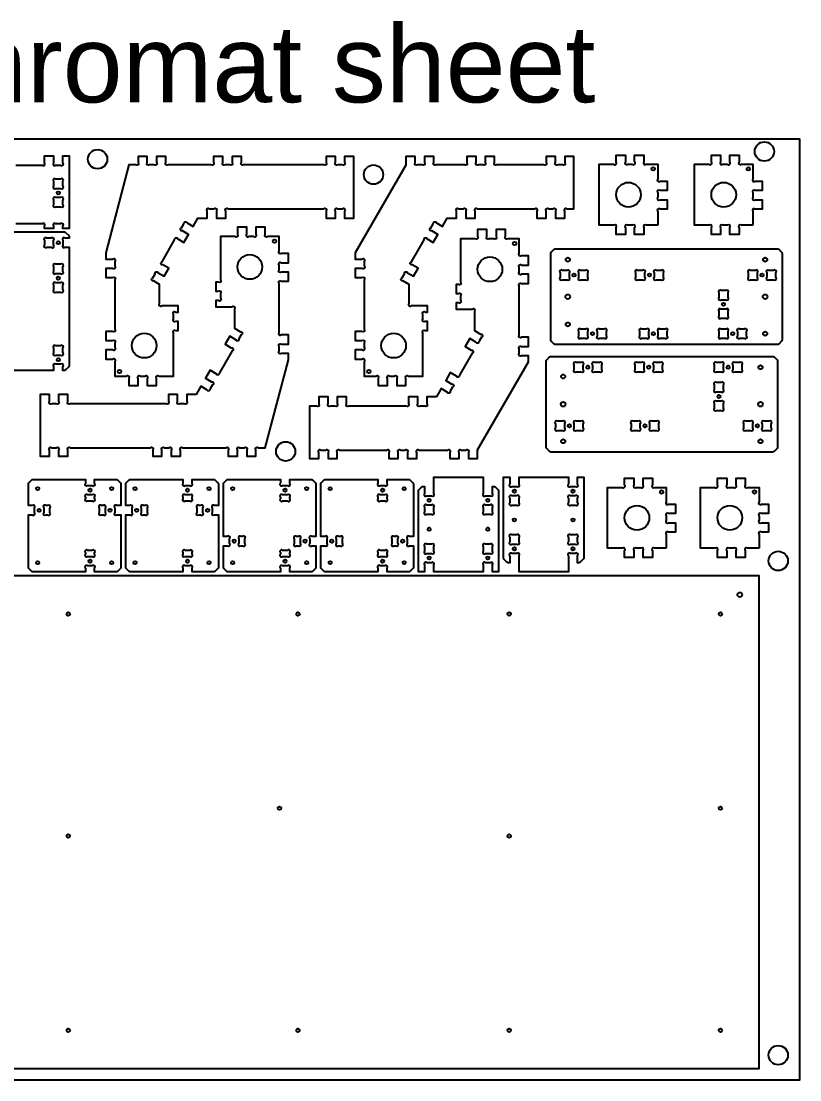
# Model space of a CAD drawing. Extents: x 283 to 2739, y 1003 to 5796.
# Drawn here: x 1729 to 2739, y 4423 to 5796 of the extents above; entities that cross this region are included whole.
import ezdxf

# ---------------------------------------------------------------- set-up
doc = ezdxf.new("R2010")
doc.units = 0
for name, color, linetype in [('12MM-1-HOLD_DOWN_DRILL', 40, 'CONTINUOUS'), ('12MM-3-INSIDE_HOLES_CUTOUT', 3, 'CONTINUOUS'), ('12MM-4-CUTOUT', 7, 'CONTINUOUS'), ('SHEET_REF', 250, 'CONTINUOUS')]:
    doc.layers.add(name, color=color, linetype=linetype)
doc.styles.add('ARIAL_NORMAL', font='txt')

msp = doc.modelspace()

# ---------------------------------------------------------------- linework, layer by layer
at = {"layer": '12MM-1-HOLD_DOWN_DRILL'}
for centre in [(1828, 5617.3), (2693, 5627.3), (2186, 5597.3), (2072, 5238.3), (2711, 5096.3), (2711, 4455.3)]:
    msp.add_circle(centre, 12.5, dxfattribs=at)
at = {"layer": '12MM-3-INSIDE_HOLES_CUTOUT'}
for points in [[(1783.6, 5590, 0.668179), (1780, 5591.5), (1774, 5591.5, 1), (1771, 5588.5), (1771, 5582.5, 1), (1774, 5579.5), (1780, 5579.5, 1), (1783, 5582.5), (1783, 5588.5, 0.198912)], [(2440.6, 5471.5, 0.668179), (2437, 5473), (2431, 5473, 1), (2428, 5470), (2428, 5464, 1), (2431, 5461), (2437, 5461, 1), (2440, 5464), (2440, 5470, 0.198912)], [(2699, 5473, 1), (2696, 5470), (2696, 5464, 1), (2699, 5461), (2705, 5461, 1), (2708, 5464), (2708, 5470, 1), (2705, 5473)], [(2567.6, 5395.5, 0.668179), (2564, 5397), (2558, 5397, 1), (2555, 5394), (2555, 5388, 1), (2558, 5385), (2564, 5385, 1), (2567, 5388), (2567, 5394, 0.198912)], [(1774, 5375.3, 1), (1771, 5372.3), (1771, 5366.3, 1), (1774, 5363.3), (1780, 5363.3, 1), (1783, 5366.3), (1783, 5372.3, 1), (1780, 5375.3)], [(2549, 5344.5, 1), (2552, 5341.5), (2558, 5341.5, 1), (2561, 5344.5), (2561, 5350.5, 1), (2558, 5353.5), (2552, 5353.5, 1), (2549, 5350.5)], [(2422, 5268.5, 1), (2425, 5265.5), (2431, 5265.5, 1), (2434, 5268.5), (2434, 5274.5, 1), (2431, 5277.5), (2425, 5277.5, 1), (2422, 5274.5)], [(2693, 5277.5, 1), (2690, 5274.5), (2690, 5268.5, 1), (2693, 5265.5), (2699, 5265.5, 1), (2702, 5268.5), (2702, 5274.5, 1), (2699, 5277.5)], [(2375.3, 5179.3, 0.668179), (2371.7, 5180.8), (2365.6, 5180.8, 1), (2362.7, 5177.8), (2362.7, 5171.8, 1), (2365.6, 5168.8), (2371.7, 5168.8, 1), (2374.7, 5171.8), (2374.7, 5177.8, 0.198912)], [(2252.2, 5159.8, 1), (2255.1, 5156.8), (2261.2, 5156.8, 1), (2264.2, 5159.8), (2264.2, 5165.8, 1), (2261.2, 5168.8), (2255.1, 5168.8, 1), (2252.2, 5165.8)], [(2438.7, 5121, 1), (2441.6, 5118), (2447.7, 5118, 1), (2450.7, 5121), (2450.7, 5127, 1), (2447.7, 5130), (2441.6, 5130, 1), (2438.7, 5127)], [(2340.8, 5116.5, 0.668179), (2337.2, 5118), (2331.1, 5118, 1), (2328.2, 5115), (2328.2, 5109, 1), (2331.1, 5106), (2337.2, 5106, 1), (2340.2, 5109), (2340.2, 5115, 0.198912)]]:
    msp.add_lwpolyline(points, format="xyb", close=True, dxfattribs=at)
for centre, radius in [((1750.2, 5190), 2.05), ((1876.7, 5190), 2.05), ((2003.2, 5190), 2.05), ((2129.7, 5190), 2.05), ((1846.2, 5094), 2.05), ((1972.7, 5094), 2.05), ((2099.2, 5094), 2.05), ((2225.7, 5094), 2.05), ((2636, 5027.5), 2.25), ((2636, 4487.5), 2.25)]:
    msp.add_circle(centre, radius, dxfattribs=at)
at = {"layer": '12MM-4-CUTOUT'}
for points in [[(1722, 5609.5), (1756, 5609.5, 1), (1759, 5612.5), (1759, 5621.5), (1771, 5621.5), (1771, 5612.5, 1), (1774, 5609.5), (1780, 5609.5, 1), (1783, 5612.5), (1783, 5621.5), (1791, 5621.5), (1791, 5527.5), (1783, 5527.5), (1783, 5530.5, 1), (1780, 5533.5), (1774, 5533.5, 1), (1771, 5530.5), (1771, 5527.5), (1759, 5527.5), (1759, 5530.5, 1), (1756, 5533.5), (1722, 5533.5, 1)], [(320.8, 5523), (1785.2, 5523, -0.198912), (1786.6, 5522.4), (1790.4, 5518.6, -0.198912), (1791, 5517.1), (1791, 5515), (1786, 5515, 1), (1783, 5512), (1783, 5506, 1), (1786, 5503), (1791, 5503), (1791, 5349.1, -0.198912), (1790.4, 5347.7), (1786.6, 5343.9, -0.198912), (1785.2, 5343.3), (1783, 5343.3), (1783, 5348.3, 1), (1780, 5351.3), (1774, 5351.3, 1), (1771, 5348.3), (1771, 5343.3), (1707, 5343.3)]]:
    msp.add_lwpolyline(points, format="xyb", dxfattribs=at)
for points in [[(1958.4, 5541), (1970.2, 5541), (1970.2, 5550, -1), (1973.1, 5553), (1979.2, 5553, -1), (1982.2, 5550), (1982.2, 5541), (1994.2, 5541), (1994.2, 5550, -1), (1997.1, 5553), (2121.5, 5553, -1), (2124.5, 5550), (2124.5, 5541), (2136.5, 5541), (2136.5, 5550, -1), (2139.5, 5553), (2145.5, 5553, -1), (2148.5, 5550), (2148.5, 5541), (2160.5, 5541), (2160.5, 5621), (2148.5, 5621), (2148.5, 5613, -1), (2145.5, 5610), (2139.5, 5610, -1), (2136.5, 5613), (2136.5, 5621), (2124.5, 5621), (2124.5, 5613, -1), (2121.5, 5610), (2017.5, 5610, -1), (2014.5, 5613), (2014.5, 5621), (2002.5, 5621), (2002.5, 5613, -1), (1999.5, 5610), (1993.5, 5610, -1), (1990.5, 5613), (1990.5, 5621), (1978.5, 5621), (1978.5, 5613, -1), (1975.5, 5610), (1919.5, 5610, -1), (1916.5, 5613), (1916.5, 5621), (1904.5, 5621), (1904.5, 5613, -1), (1901.5, 5610), (1895.5, 5610, -1), (1892.5, 5613), (1892.5, 5621), (1880.5, 5621), (1880.5, 5613, -1), (1877.5, 5610), (1868.5, 5610), (1838.5, 5495.7), (1838.5, 5487.7), (1847.5, 5487.7, -1), (1850.5, 5484.7), (1850.5, 5478.6, -1), (1847.5, 5475.7), (1838.5, 5475.7), (1838.5, 5463.7), (1847.5, 5463.7, -1), (1850.5, 5460.7), (1850.5, 5397, -1), (1847.5, 5394), (1838.5, 5394), (1838.5, 5382), (1847.5, 5382, -1), (1850.5, 5379), (1850.5, 5373, -1), (1847.5, 5370), (1838.5, 5370), (1838.5, 5358), (1847.5, 5358, -1), (1850.5, 5355), (1850.5, 5336), (1865.5, 5336, -1), (1868.5, 5333), (1868.5, 5324), (1880.5, 5324), (1880.5, 5333, -1), (1883.5, 5336), (1889.5, 5336, -1), (1892.5, 5333), (1892.5, 5324), (1904.5, 5324), (1904.5, 5333, -1), (1907.5, 5336), (1926.5, 5336), (1926.5, 5392, -1), (1929.5, 5395), (1932.5, 5395), (1932.5, 5407), (1929.5, 5407, -1), (1926.5, 5410), (1926.5, 5416, -1), (1929.5, 5419), (1932.5, 5419), (1932.5, 5427), (1911.5, 5427, -1), (1908.5, 5430), (1908.5, 5455), (1900.7, 5459.5, -1), (1899.6, 5463.6), (1902.6, 5468.8, -1), (1906.7, 5469.9), (1914.5, 5465.4), (1920.5, 5475.8), (1912.7, 5480.3, -1), (1911.6, 5484.3), (1928, 5512.8, -1), (1932.1, 5513.9), (1939.9, 5509.4), (1945.9, 5519.8), (1938.1, 5524.3, -1), (1937, 5528.3), (1940, 5533.6, -1), (1944.1, 5534.7), (1951.9, 5530.1), (1958, 5540.7, -0.267949)], [(2281.9, 5541), (2293.7, 5541), (2293.7, 5550, -1), (2296.6, 5553), (2302.7, 5553, -1), (2305.7, 5550), (2305.7, 5541), (2317.7, 5541), (2317.7, 5550, -1), (2320.6, 5553), (2395, 5553, -1), (2398, 5550), (2398, 5541), (2410, 5541), (2410, 5550, -1), (2413, 5553), (2419, 5553, -1), (2422, 5550), (2422, 5541), (2434, 5541), (2434, 5550, -1), (2437, 5553), (2446, 5553), (2446, 5621), (2434, 5621), (2434, 5613, -1), (2431, 5610), (2425, 5610, -1), (2422, 5613), (2422, 5621), (2410, 5621), (2410, 5613, -1), (2407, 5610), (2346, 5610, -1), (2343, 5613), (2343, 5621), (2331, 5621), (2331, 5613, -1), (2328, 5610), (2322, 5610, -1), (2319, 5613), (2319, 5621), (2307, 5621), (2307, 5613, -1), (2304, 5610), (2267, 5610, -1), (2264, 5613), (2264, 5621), (2252, 5621), (2252, 5613, -1), (2249, 5610), (2243, 5610, -1), (2240, 5613), (2240, 5621), (2228, 5621), (2228, 5609.5), (2162, 5495.7), (2162, 5487.7), (2171, 5487.7, -1), (2174, 5484.7), (2174, 5478.6, -1), (2171, 5475.7), (2162, 5475.7), (2162, 5463.7), (2171, 5463.7, -1), (2174, 5460.7), (2174, 5397, -1), (2171, 5394), (2162, 5394), (2162, 5382), (2171, 5382, -1), (2174, 5379), (2174, 5373, -1), (2171, 5370), (2162, 5370), (2162, 5358), (2171, 5358, -1), (2174, 5355), (2174, 5336), (2189, 5336, -1), (2192, 5333), (2192, 5324), (2204, 5324), (2204, 5333, -1), (2207, 5336), (2213, 5336, -1), (2216, 5333), (2216, 5324), (2228, 5324), (2228, 5333, -1), (2231, 5336), (2250, 5336), (2250, 5392, -1), (2253, 5395), (2256, 5395), (2256, 5407), (2253, 5407, -1), (2250, 5410), (2250, 5416, -1), (2253, 5419), (2256, 5419), (2256, 5427), (2235, 5427, -1), (2232, 5430), (2232, 5455), (2224.2, 5459.5, -1), (2223.1, 5463.6), (2226.1, 5468.8, -1), (2230.2, 5469.9), (2238, 5465.4), (2244, 5475.8), (2236.2, 5480.3, -1), (2235.1, 5484.3), (2251.5, 5512.8, -1), (2255.6, 5513.9), (2263.4, 5509.4), (2269.4, 5519.8), (2261.6, 5524.3, -1), (2260.5, 5528.3), (2263.5, 5533.6, -1), (2267.6, 5534.7), (2275.4, 5530.1), (2281.5, 5540.7, -0.267949)], [(2554.7, 5531.7), (2539.7, 5531.7, 1), (2536.7, 5528.7), (2536.7, 5519.7), (2524.7, 5519.7), (2524.7, 5528.7, 1), (2521.8, 5531.7), (2515.7, 5531.7, 1), (2512.7, 5528.7), (2512.7, 5519.7), (2500.7, 5519.7), (2500.7, 5528.7, 1), (2497.8, 5531.7), (2478.7, 5531.7), (2478.7, 5610.7), (2497.8, 5610.7, 1), (2500.7, 5613.7), (2500.7, 5622.7), (2512.7, 5622.7), (2512.7, 5613.7, 1), (2515.7, 5610.7), (2521.8, 5610.7, 1), (2524.7, 5613.7), (2524.7, 5622.7), (2536.7, 5622.7), (2536.7, 5613.7, 1), (2539.7, 5610.7), (2554.7, 5610.7), (2554.7, 5591.7, 1), (2557.7, 5588.7), (2566.7, 5588.7), (2566.7, 5576.7), (2557.7, 5576.7, 1), (2554.7, 5573.7), (2554.7, 5567.7, 1), (2557.7, 5564.7), (2566.7, 5564.7), (2566.7, 5552.7), (2557.7, 5552.7, 1), (2554.7, 5549.7)], [(2678.2, 5531.7), (2663.2, 5531.7, 1), (2660.2, 5528.7), (2660.2, 5519.7), (2648.2, 5519.7), (2648.2, 5528.7, 1), (2645.3, 5531.7), (2639.2, 5531.7, 1), (2636.2, 5528.7), (2636.2, 5519.7), (2624.2, 5519.7), (2624.2, 5528.7, 1), (2621.3, 5531.7), (2602.2, 5531.7), (2602.2, 5610.7), (2621.3, 5610.7, 1), (2624.2, 5613.7), (2624.2, 5622.7), (2636.2, 5622.7), (2636.2, 5613.7, 1), (2639.2, 5610.7), (2645.3, 5610.7, 1), (2648.2, 5613.7), (2648.2, 5622.7), (2660.2, 5622.7), (2660.2, 5613.7, 1), (2663.2, 5610.7), (2678.2, 5610.7), (2678.2, 5591.7, 1), (2681.2, 5588.7), (2690.2, 5588.7), (2690.2, 5576.7), (2681.2, 5576.7, 1), (2678.2, 5573.7), (2678.2, 5567.7, 1), (2681.2, 5564.7), (2690.2, 5564.7), (2690.2, 5552.7), (2681.2, 5552.7, 1), (2678.2, 5549.7)], [(1774, 5567.5, 1), (1771, 5564.5), (1771, 5558.5, 1), (1774, 5555.5), (1780, 5555.5, 1), (1783, 5558.5), (1783, 5564.5, 1), (1780, 5567.5)], [(1955.6, 5312), (1943.8, 5312), (1943.8, 5303, -1), (1940.9, 5300), (1934.8, 5300, -1), (1931.8, 5303), (1931.8, 5312), (1919.8, 5312), (1919.8, 5303, -1), (1916.9, 5300), (1792.5, 5300, -1), (1789.5, 5303), (1789.5, 5312), (1777.5, 5312), (1777.5, 5303, -1), (1774.5, 5300), (1768.5, 5300, -1), (1765.5, 5303), (1765.5, 5312), (1753.5, 5312), (1753.5, 5232), (1765.5, 5232), (1765.5, 5240, -1), (1768.5, 5243), (1774.5, 5243, -1), (1777.5, 5240), (1777.5, 5232), (1789.5, 5232), (1789.5, 5240, -1), (1792.5, 5243), (1896.5, 5243, -1), (1899.5, 5240), (1899.5, 5232), (1911.5, 5232), (1911.5, 5240, -1), (1914.5, 5243), (1920.5, 5243, -1), (1923.5, 5240), (1923.5, 5232), (1935.5, 5232), (1935.5, 5240, -1), (1938.5, 5243), (1994.5, 5243, -1), (1997.5, 5240), (1997.5, 5232), (2009.5, 5232), (2009.5, 5240, -1), (2012.5, 5243), (2018.5, 5243, -1), (2021.5, 5240), (2021.5, 5232), (2033.5, 5232), (2033.5, 5240, -1), (2036.5, 5243), (2045.5, 5243), (2075.5, 5357.3), (2075.5, 5365.3), (2066.5, 5365.3, -1), (2063.5, 5368.3), (2063.5, 5374.3, -1), (2066.5, 5377.3), (2075.5, 5377.3), (2075.5, 5389.3), (2066.5, 5389.3, -1), (2063.5, 5392.3), (2063.5, 5456, -1), (2066.5, 5459), (2075.5, 5459), (2075.5, 5471), (2066.5, 5471, -1), (2063.5, 5474), (2063.5, 5480, -1), (2066.5, 5483), (2075.5, 5483), (2075.5, 5495), (2066.5, 5495, -1), (2063.5, 5498), (2063.5, 5517), (2048.5, 5517, -1), (2045.5, 5520), (2045.5, 5529), (2033.5, 5529), (2033.5, 5520, -1), (2030.5, 5517), (2024.5, 5517, -1), (2021.5, 5520), (2021.5, 5529), (2009.5, 5529), (2009.5, 5520, -1), (2006.5, 5517), (1987.5, 5517), (1987.5, 5461, -1), (1984.5, 5458), (1981.5, 5458), (1981.5, 5446), (1984.5, 5446, -1), (1987.5, 5443), (1987.5, 5437, -1), (1984.5, 5434), (1981.5, 5434), (1981.5, 5426), (2002.5, 5426, -1), (2005.5, 5423), (2005.5, 5398), (2013.3, 5393.5, -1), (2014.4, 5389.4), (2011.4, 5384.2, -1), (2007.3, 5383.1), (1999.5, 5387.6), (1993.5, 5377.2), (2001.3, 5372.7, -1), (2002.4, 5368.6), (1986, 5340.2, -1), (1981.9, 5339.1), (1974.1, 5343.6), (1968.1, 5333.2), (1975.9, 5328.7, -1), (1977, 5324.6), (1974, 5319.4, -1), (1969.9, 5318.3), (1962.1, 5322.8), (1956, 5312.2, -0.267949)], [(2267.1, 5309), (2255.3, 5309), (2255.3, 5300, -1), (2252.4, 5297), (2246.3, 5297, -1), (2243.3, 5300), (2243.3, 5309), (2231.3, 5309), (2231.3, 5300, -1), (2228.4, 5297), (2154, 5297, -1), (2151, 5300), (2151, 5309), (2139, 5309), (2139, 5300, -1), (2136, 5297), (2130, 5297, -1), (2127, 5300), (2127, 5309), (2115, 5309), (2115, 5300, -1), (2112, 5297), (2103, 5297), (2103, 5229), (2115, 5229), (2115, 5237, -1), (2118, 5240), (2124, 5240, -1), (2127, 5237), (2127, 5229), (2139, 5229), (2139, 5237, -1), (2142, 5240), (2203, 5240, -1), (2206, 5237), (2206, 5229), (2218, 5229), (2218, 5237, -1), (2221, 5240), (2227, 5240, -1), (2230, 5237), (2230, 5229), (2242, 5229), (2242, 5237, -1), (2245, 5240), (2282, 5240, -1), (2285, 5237), (2285, 5229), (2297, 5229), (2297, 5237, -1), (2300, 5240), (2306, 5240, -1), (2309, 5237), (2309, 5229), (2321, 5229), (2321, 5240.5), (2387, 5354.3), (2387, 5362.3), (2378, 5362.3, -1), (2375, 5365.3), (2375, 5371.3, -1), (2378, 5374.3), (2387, 5374.3), (2387, 5386.3), (2378, 5386.3, -1), (2375, 5389.3), (2375, 5453, -1), (2378, 5456), (2387, 5456), (2387, 5468), (2378, 5468, -1), (2375, 5471), (2375, 5477, -1), (2378, 5480), (2387, 5480), (2387, 5492), (2378, 5492, -1), (2375, 5495), (2375, 5514), (2360, 5514, -1), (2357, 5517), (2357, 5526), (2345, 5526), (2345, 5517, -1), (2342, 5514), (2336, 5514, -1), (2333, 5517), (2333, 5526), (2321, 5526), (2321, 5517, -1), (2318, 5514), (2299, 5514), (2299, 5458, -1), (2296, 5455), (2293, 5455), (2293, 5443), (2296, 5443, -1), (2299, 5440), (2299, 5434, -1), (2296, 5431), (2293, 5431), (2293, 5423), (2314, 5423, -1), (2317, 5420), (2317, 5395), (2324.8, 5390.5, -1), (2325.9, 5386.4), (2322.9, 5381.2, -1), (2318.8, 5380.1), (2311, 5384.6), (2305, 5374.2), (2312.8, 5369.7, -1), (2313.9, 5365.6), (2297.5, 5337.2, -1), (2293.4, 5336.1), (2285.6, 5340.6), (2279.6, 5330.2), (2287.4, 5325.7, -1), (2288.5, 5321.6), (2285.5, 5316.4, -1), (2281.4, 5315.3), (2273.6, 5319.8), (2267.5, 5309.2, -0.267949)], [(1771.6, 5504.5, 0.198912), (1771, 5506), (1771, 5512, 1), (1768, 5515), (1762, 5515, 1), (1759, 5512), (1759, 5506, 1), (1762, 5503), (1768, 5503, 0.668179)], [(2711.6, 5500.4), (2715.4, 5496.6, -0.198912), (2716, 5495.1), (2716, 5382.8, -0.198912), (2715.4, 5381.4), (2711.6, 5377.6, -0.198912), (2710.2, 5377), (2421.8, 5377, -0.198912), (2420.4, 5377.6), (2416.6, 5381.4, -0.198912), (2416, 5382.8), (2416, 5495.1, -0.198912), (2416.6, 5496.6), (2420.4, 5500.4, -0.198912), (2421.8, 5501), (2710.2, 5501, -0.198912)], [(1774, 5481, 1), (1771, 5478), (1771, 5472, 1), (1774, 5469), (1780, 5469, 1), (1783, 5472), (1783, 5478, 1), (1780, 5481)], [(2464.6, 5471.5, 0.668179), (2461, 5473), (2455, 5473, 1), (2452, 5470), (2452, 5464, 1), (2455, 5461), (2461, 5461, 1), (2464, 5464), (2464, 5470, 0.198912)], [(2529, 5473, 1), (2526, 5470), (2526, 5464, 1), (2529, 5461), (2535, 5461, 1), (2538, 5464), (2538, 5470, 1), (2535, 5473)], [(2553, 5473, 1), (2550, 5470), (2550, 5464, 1), (2553, 5461), (2559, 5461, 1), (2562, 5464), (2562, 5470, 1), (2559, 5473)], [(2675, 5473, 1), (2672, 5470), (2672, 5464, 1), (2675, 5461), (2681, 5461, 1), (2684, 5464), (2684, 5470, 1), (2681, 5473)], [(1774, 5457, 1), (1771, 5454), (1771, 5448, 1), (1774, 5445), (1780, 5445, 1), (1783, 5448), (1783, 5454, 1), (1780, 5457)], [(2634, 5438, 1), (2637, 5435), (2643, 5435, 1), (2646, 5438), (2646, 5444, 1), (2643, 5447), (2637, 5447, 1), (2634, 5444)], [(2634, 5414, 1), (2637, 5411), (2643, 5411, 1), (2646, 5414), (2646, 5420, 1), (2643, 5423), (2637, 5423, 1), (2634, 5420)], [(2464.6, 5395.5, 0.668179), (2461, 5397), (2455, 5397, 1), (2452, 5394), (2452, 5388, 1), (2455, 5385), (2461, 5385, 1), (2464, 5388), (2464, 5394, 0.198912)], [(2488.6, 5395.5, 0.668179), (2485, 5397), (2479, 5397, 1), (2476, 5394), (2476, 5388, 1), (2479, 5385), (2485, 5385, 1), (2488, 5388), (2488, 5394, 0.198912)], [(2543.6, 5395.5, 0.668179), (2540, 5397), (2534, 5397, 1), (2531, 5394), (2531, 5388, 1), (2534, 5385), (2540, 5385, 1), (2543, 5388), (2543, 5394, 0.198912)], [(2637, 5397, 1), (2634, 5394), (2634, 5388, 1), (2637, 5385), (2643, 5385, 1), (2646, 5388), (2646, 5394, 1), (2643, 5397)], [(2661, 5397, 1), (2658, 5394), (2658, 5388, 1), (2661, 5385), (2667, 5385, 1), (2670, 5388), (2670, 5394, 1), (2667, 5397)], [(2709.4, 5241.9), (2705.6, 5238.1, -0.198912), (2704.2, 5237.5), (2415.8, 5237.5, -0.198912), (2414.4, 5238.1), (2410.6, 5241.9, -0.198912), (2410, 5243.3), (2410, 5355.6, -0.198912), (2410.6, 5357.1), (2414.4, 5360.9, -0.198912), (2415.8, 5361.5), (2704.2, 5361.5, -0.198912), (2705.6, 5360.9), (2709.4, 5357.1, -0.198912), (2710, 5355.6), (2710, 5243.3, -0.198912)], [(2446, 5344.5, 1), (2449, 5341.5), (2455, 5341.5, 1), (2458, 5344.5), (2458, 5350.5, 1), (2455, 5353.5), (2449, 5353.5, 1), (2446, 5350.5)], [(2470, 5344.5, 1), (2473, 5341.5), (2479, 5341.5, 1), (2482, 5344.5), (2482, 5350.5, 1), (2479, 5353.5), (2473, 5353.5, 1), (2470, 5350.5)], [(2525, 5344.5, 1), (2528, 5341.5), (2534, 5341.5, 1), (2537, 5344.5), (2537, 5350.5, 1), (2534, 5353.5), (2528, 5353.5, 1), (2525, 5350.5)], [(2631, 5353.5, 1), (2628, 5350.5), (2628, 5344.5, 1), (2631, 5341.5), (2637, 5341.5, 1), (2640, 5344.5), (2640, 5350.5, 1), (2637, 5353.5)], [(2655, 5353.5, 1), (2652, 5350.5), (2652, 5344.5, 1), (2655, 5341.5), (2661, 5341.5, 1), (2664, 5344.5), (2664, 5350.5, 1), (2661, 5353.5)], [(2640.6, 5326, 0.668179), (2637, 5327.5), (2631, 5327.5, 1), (2628, 5324.5), (2628, 5318.5, 1), (2631, 5315.5), (2637, 5315.5, 1), (2640, 5318.5), (2640, 5324.5, 0.198912)], [(2640.6, 5302, 0.668179), (2637, 5303.5), (2631, 5303.5, 1), (2628, 5300.5), (2628, 5294.5, 1), (2631, 5291.5), (2637, 5291.5, 1), (2640, 5294.5), (2640, 5300.5, 0.198912)], [(2446, 5268.5, 1), (2449, 5265.5), (2455, 5265.5, 1), (2458, 5268.5), (2458, 5274.5, 1), (2455, 5277.5), (2449, 5277.5, 1), (2446, 5274.5)], [(2523, 5277.5, 1), (2520, 5274.5), (2520, 5268.5, 1), (2523, 5265.5), (2529, 5265.5, 1), (2532, 5268.5), (2532, 5274.5, 1), (2529, 5277.5)], [(2547, 5277.5, 1), (2544, 5274.5), (2544, 5268.5, 1), (2547, 5265.5), (2553, 5265.5, 1), (2556, 5268.5), (2556, 5274.5, 1), (2553, 5277.5)], [(2669, 5277.5, 1), (2666, 5274.5), (2666, 5268.5, 1), (2669, 5265.5), (2675, 5265.5, 1), (2678, 5268.5), (2678, 5274.5, 1), (2675, 5277.5)], [(2244.2, 5186.9, -0.198912), (2244.7, 5188.4), (2248.6, 5192.2, -0.198912), (2250, 5192.8), (2252.2, 5192.8), (2252.2, 5183.8, 1), (2255.1, 5180.8), (2261.2, 5180.8, 1), (2264.2, 5183.8), (2264.2, 5204.8), (2328.2, 5204.8), (2328.2, 5183.8, 1), (2331.1, 5180.8), (2337.2, 5180.8, 1), (2340.2, 5183.8), (2340.2, 5192.8), (2342.3, 5192.8, -0.198912), (2343.7, 5192.2), (2347.6, 5188.4, -0.198912), (2348.2, 5186.9), (2348.2, 5082), (2340.2, 5082), (2340.2, 5091, 1), (2337.2, 5094), (2331.1, 5094, 1), (2328.2, 5091), (2328.2, 5082), (2264.2, 5082), (2264.2, 5091, 1), (2261.2, 5094), (2255.1, 5094, 1), (2252.2, 5091), (2252.2, 5082), (2244.2, 5082)], [(2458.7, 5099.8, -0.198912), (2458.1, 5098.4), (2454.2, 5094.6, -0.198912), (2452.8, 5094), (2450.7, 5094), (2450.7, 5103, 1), (2447.7, 5106), (2441.6, 5106, 1), (2438.7, 5103), (2438.7, 5082), (2374.7, 5082), (2374.7, 5103, 1), (2371.7, 5106), (2365.6, 5106, 1), (2362.7, 5103), (2362.7, 5094), (2360.5, 5094, -0.198912), (2359.1, 5094.6), (2355.2, 5098.4, -0.198912), (2354.7, 5099.8), (2354.7, 5204.8), (2362.7, 5204.8), (2362.7, 5195.8, 1), (2365.6, 5192.8), (2371.7, 5192.8, 1), (2374.7, 5195.8), (2374.7, 5204.8), (2438.7, 5204.8), (2438.7, 5195.8, 1), (2441.6, 5192.8), (2447.7, 5192.8, 1), (2450.7, 5195.8), (2450.7, 5204.8), (2458.7, 5204.8)], [(1858.2, 5087.8, -0.198912), (1857.6, 5086.4), (1853.7, 5082.6, -0.198912), (1852.3, 5082), (1824.2, 5082), (1824.2, 5087, 1), (1821.2, 5090), (1815.1, 5090, 1), (1812.2, 5087), (1812.2, 5082), (1744, 5082, -0.198912), (1742.6, 5082.6), (1738.7, 5086.4, -0.198912), (1738.2, 5087.8), (1738.2, 5156), (1743.2, 5156, 1), (1746.2, 5159), (1746.2, 5165, 1), (1743.2, 5168), (1738.2, 5168), (1738.2, 5196.1, -0.198912), (1738.7, 5197.6), (1742.6, 5201.4, -0.198912), (1744, 5202), (1812.2, 5202), (1812.2, 5197, 1), (1815.1, 5194), (1821.2, 5194, 1), (1824.2, 5197), (1824.2, 5202), (1852.3, 5202, -0.198912), (1853.7, 5201.4), (1857.6, 5197.6, -0.198912), (1858.2, 5196.1), (1858.2, 5168), (1853.1, 5168, 1), (1850.2, 5165), (1850.2, 5159, 1), (1853.1, 5156), (1858.2, 5156)], [(1984.7, 5087.8, -0.198912), (1984.1, 5086.4), (1980.2, 5082.6, -0.198912), (1978.8, 5082), (1950.7, 5082), (1950.7, 5087, 1), (1947.7, 5090), (1941.6, 5090, 1), (1938.7, 5087), (1938.7, 5082), (1870.5, 5082, -0.198912), (1869.1, 5082.6), (1865.2, 5086.4, -0.198912), (1864.7, 5087.8), (1864.7, 5156), (1869.7, 5156, 1), (1872.7, 5159), (1872.7, 5165, 1), (1869.7, 5168), (1864.7, 5168), (1864.7, 5196.1, -0.198912), (1865.2, 5197.6), (1869.1, 5201.4, -0.198912), (1870.5, 5202), (1938.7, 5202), (1938.7, 5197, 1), (1941.6, 5194), (1947.7, 5194, 1), (1950.7, 5197), (1950.7, 5202), (1978.8, 5202, -0.198912), (1980.2, 5201.4), (1984.1, 5197.6, -0.198912), (1984.7, 5196.1), (1984.7, 5168), (1979.6, 5168, 1), (1976.7, 5165), (1976.7, 5159, 1), (1979.6, 5156), (1984.7, 5156)], [(2111.2, 5087.8, -0.198912), (2110.6, 5086.4), (2106.7, 5082.6, -0.198912), (2105.3, 5082), (2077.2, 5082), (2077.2, 5087, 1), (2074.2, 5090), (2068.1, 5090, 1), (2065.2, 5087), (2065.2, 5082), (1997, 5082, -0.198912), (1995.6, 5082.6), (1991.7, 5086.4, -0.198912), (1991.2, 5087.8), (1991.2, 5116), (1996.2, 5116, 1), (1999.2, 5119), (1999.2, 5125, 1), (1996.2, 5128), (1991.2, 5128), (1991.2, 5196.1, -0.198912), (1991.7, 5197.6), (1995.6, 5201.4, -0.198912), (1997, 5202), (2065.2, 5202), (2065.2, 5197, 1), (2068.1, 5194), (2074.2, 5194, 1), (2077.2, 5197), (2077.2, 5202), (2105.3, 5202, -0.198912), (2106.7, 5201.4), (2110.6, 5197.6, -0.198912), (2111.2, 5196.1), (2111.2, 5128), (2106.1, 5128, 1), (2103.2, 5125), (2103.2, 5119, 1), (2106.1, 5116), (2111.2, 5116)], [(2237.7, 5087.8, -0.198912), (2237.1, 5086.4), (2233.2, 5082.6, -0.198912), (2231.8, 5082), (2203.7, 5082), (2203.7, 5087, 1), (2200.7, 5090), (2194.6, 5090, 1), (2191.7, 5087), (2191.7, 5082), (2123.5, 5082, -0.198912), (2122.1, 5082.6), (2118.2, 5086.4, -0.198912), (2117.7, 5087.8), (2117.7, 5116), (2122.7, 5116, 1), (2125.7, 5119), (2125.7, 5125, 1), (2122.7, 5128), (2117.7, 5128), (2117.7, 5196.1, -0.198912), (2118.2, 5197.6), (2122.1, 5201.4, -0.198912), (2123.5, 5202), (2191.7, 5202), (2191.7, 5197, 1), (2194.6, 5194), (2200.7, 5194, 1), (2203.7, 5197), (2203.7, 5202), (2231.8, 5202, -0.198912), (2233.2, 5201.4), (2237.1, 5197.6, -0.198912), (2237.7, 5196.1), (2237.7, 5128), (2232.6, 5128, 1), (2229.7, 5125), (2229.7, 5119, 1), (2232.6, 5116), (2237.7, 5116)], [(2565.7, 5112.7), (2550.7, 5112.7, 1), (2547.7, 5109.7), (2547.7, 5100.7), (2535.7, 5100.7), (2535.7, 5109.7, 1), (2532.8, 5112.7), (2526.7, 5112.7, 1), (2523.7, 5109.7), (2523.7, 5100.7), (2511.7, 5100.7), (2511.7, 5109.7, 1), (2508.8, 5112.7), (2489.7, 5112.7), (2489.7, 5191.7), (2508.8, 5191.7, 1), (2511.7, 5194.7), (2511.7, 5203.7), (2523.7, 5203.7), (2523.7, 5194.7, 1), (2526.7, 5191.7), (2532.8, 5191.7, 1), (2535.7, 5194.7), (2535.7, 5203.7), (2547.7, 5203.7), (2547.7, 5194.7, 1), (2550.7, 5191.7), (2565.7, 5191.7), (2565.7, 5172.7, 1), (2568.7, 5169.7), (2577.7, 5169.7), (2577.7, 5157.7), (2568.7, 5157.7, 1), (2565.7, 5154.7), (2565.7, 5148.7, 1), (2568.7, 5145.7), (2577.7, 5145.7), (2577.7, 5133.7), (2568.7, 5133.7, 1), (2565.7, 5130.7)], [(2686.2, 5112.7), (2671.2, 5112.7, 1), (2668.2, 5109.7), (2668.2, 5100.7), (2656.2, 5100.7), (2656.2, 5109.7, 1), (2653.3, 5112.7), (2647.2, 5112.7, 1), (2644.2, 5109.7), (2644.2, 5100.7), (2632.2, 5100.7), (2632.2, 5109.7, 1), (2629.3, 5112.7), (2610.2, 5112.7), (2610.2, 5191.7), (2629.3, 5191.7, 1), (2632.2, 5194.7), (2632.2, 5203.7), (2644.2, 5203.7), (2644.2, 5194.7, 1), (2647.2, 5191.7), (2653.3, 5191.7, 1), (2656.2, 5194.7), (2656.2, 5203.7), (2668.2, 5203.7), (2668.2, 5194.7, 1), (2671.2, 5191.7), (2686.2, 5191.7), (2686.2, 5172.7, 1), (2689.2, 5169.7), (2698.2, 5169.7), (2698.2, 5157.7), (2689.2, 5157.7, 1), (2686.2, 5154.7), (2686.2, 5148.7, 1), (2689.2, 5145.7), (2698.2, 5145.7), (2698.2, 5133.7), (2689.2, 5133.7, 1), (2686.2, 5130.7)], [(1812.2, 5177, 1), (1815.1, 5174), (1821.2, 5174, 1), (1824.2, 5177), (1824.2, 5179, 1), (1821.2, 5182), (1815.1, 5182, 1), (1812.2, 5179)], [(1938.7, 5177, 1), (1941.6, 5174), (1947.7, 5174, 1), (1950.7, 5177), (1950.7, 5179, 1), (1947.7, 5182), (1941.6, 5182, 1), (1938.7, 5179)], [(2077.8, 5175.5, 0.198912), (2077.2, 5177), (2077.2, 5179, 1), (2074.2, 5182), (2068.1, 5182, 1), (2065.2, 5179), (2065.2, 5177, 1), (2068.1, 5174), (2074.2, 5174, 0.668179)], [(2204.3, 5175.5, 0.198912), (2203.7, 5177), (2203.7, 5179, 1), (2200.7, 5182), (2194.6, 5182, 1), (2191.7, 5179), (2191.7, 5177, 1), (2194.6, 5174), (2200.7, 5174, 0.668179)], [(2438.7, 5171.8, 1), (2441.6, 5168.8), (2447.7, 5168.8, 1), (2450.7, 5171.8), (2450.7, 5177.8, 1), (2447.7, 5180.8), (2441.6, 5180.8, 1), (2438.7, 5177.8)], [(1766.8, 5157.5, 0.198912), (1766.2, 5159), (1766.2, 5165, 1), (1763.2, 5168), (1761.1, 5168, 1), (1758.2, 5165), (1758.2, 5159, 1), (1761.1, 5156), (1763.2, 5156, 0.668179)], [(1838.8, 5166.5, 0.668179), (1835.2, 5168), (1833.1, 5168, 1), (1830.2, 5165), (1830.2, 5159, 1), (1833.1, 5156), (1835.2, 5156, 1), (1838.2, 5159), (1838.2, 5165, 0.198912)], [(1893.3, 5157.5, 0.198912), (1892.7, 5159), (1892.7, 5165, 1), (1889.7, 5168), (1887.6, 5168, 1), (1884.7, 5165), (1884.7, 5159, 1), (1887.6, 5156), (1889.7, 5156, 0.668179)], [(1965.3, 5166.5, 0.668179), (1961.7, 5168), (1959.6, 5168, 1), (1956.7, 5165), (1956.7, 5159, 1), (1959.6, 5156), (1961.7, 5156, 1), (1964.7, 5159), (1964.7, 5165, 0.198912)], [(2340.8, 5167.3, 0.668179), (2337.2, 5168.8), (2331.1, 5168.8, 1), (2328.2, 5165.8), (2328.2, 5159.8, 1), (2331.1, 5156.8), (2337.2, 5156.8, 1), (2340.2, 5159.8), (2340.2, 5165.8, 0.198912)], [(2019.8, 5117.5, 0.198912), (2019.2, 5119), (2019.2, 5125, 1), (2016.2, 5128), (2014.1, 5128, 1), (2011.2, 5125), (2011.2, 5119, 1), (2014.1, 5116), (2016.2, 5116, 0.668179)], [(2083.2, 5119, 1), (2086.1, 5116), (2088.2, 5116, 1), (2091.2, 5119), (2091.2, 5125, 1), (2088.2, 5128), (2086.1, 5128, 1), (2083.2, 5125)], [(2146.3, 5117.5, 0.198912), (2145.7, 5119), (2145.7, 5125, 1), (2142.7, 5128), (2140.6, 5128, 1), (2137.7, 5125), (2137.7, 5119, 1), (2140.6, 5116), (2142.7, 5116, 0.668179)], [(2209.7, 5119, 1), (2212.6, 5116), (2214.7, 5116, 1), (2217.7, 5119), (2217.7, 5125, 1), (2214.7, 5128), (2212.6, 5128, 1), (2209.7, 5125)], [(2375.3, 5128.5, 0.668179), (2371.7, 5130), (2365.6, 5130, 1), (2362.7, 5127), (2362.7, 5121, 1), (2365.6, 5118), (2371.7, 5118, 1), (2374.7, 5121), (2374.7, 5127, 0.198912)], [(1824.8, 5103.5, 0.198912), (1824.2, 5105), (1824.2, 5107, 1), (1821.2, 5110), (1815.1, 5110, 1), (1812.2, 5107), (1812.2, 5105, 1), (1815.1, 5102), (1821.2, 5102, 0.668179)], [(1951.3, 5103.5, 0.198912), (1950.7, 5105), (1950.7, 5107, 1), (1947.7, 5110), (1941.6, 5110, 1), (1938.7, 5107), (1938.7, 5105, 1), (1941.6, 5102), (1947.7, 5102, 0.668179)], [(2077.8, 5108.5, 0.668179), (2074.2, 5110), (2068.1, 5110, 1), (2065.2, 5107), (2065.2, 5105, 1), (2068.1, 5102), (2074.2, 5102, 1), (2077.2, 5105), (2077.2, 5107, 0.198912)], [(2204.3, 5108.5, 0.668179), (2200.7, 5110), (2194.6, 5110, 1), (2191.7, 5107), (2191.7, 5105, 1), (2194.6, 5102), (2200.7, 5102, 1), (2203.7, 5105), (2203.7, 5107, 0.198912)], [(2252.2, 5109, 1), (2255.1, 5106), (2261.2, 5106, 1), (2264.2, 5109), (2264.2, 5115, 1), (2261.2, 5118), (2255.1, 5118, 1), (2252.2, 5115)]]:
    msp.add_lwpolyline(points, format="xyb", close=True, dxfattribs=at)
msp.add_lwpolyline([(1466, 4437.5), (1466, 5077.5), (2686, 5077.5), (2686, 4437.5)], close=True, dxfattribs=at)
for centre, radius in [((2548.7, 5604.7), 2.25), ((2672.2, 5604.7), 2.25), ((1777, 5573.5), 2.05), ((2516.7, 5571.2), 16), ((2640.2, 5571.2), 16), ((1777, 5509), 2.05), ((2057.5, 5511), 2.25), ((2369, 5508), 2.25), ((2025.5, 5477.5), 16), ((2337, 5474.5), 16), ((2438, 5487), 2.65), ((2694, 5487), 2.65), ((1777, 5463), 2.05), ((2446, 5467), 2.05), ((2544, 5467), 2.05), ((2690, 5467), 2.05), ((2438, 5439), 3.02), ((2694, 5439), 3.03), ((2640, 5429), 2.05), ((2438, 5403), 2.65), ((1888.5, 5375.5), 16), ((2212, 5375.5), 16), ((2470, 5391), 2.05), ((2549, 5391), 2.05), ((2652, 5391), 2.05), ((2694, 5391), 2.65), ((1777, 5357.3), 2.05), ((1856.5, 5342), 2.25), ((2180, 5342), 2.25), ((2464, 5347.5), 2.05), ((2543, 5347.5), 2.05), ((2646, 5347.5), 2.05), ((2688, 5347.5), 2.65), ((2432, 5335.5), 2.65), ((2432, 5299.5), 3.03), ((2634, 5309.5), 2.05), ((2688, 5299.5), 3.02), ((2440, 5271.5), 2.05), ((2538, 5271.5), 2.05), ((2684, 5271.5), 2.05), ((2432, 5251.5), 2.65), ((2688, 5251.5), 2.65), ((1846.2, 5190), 2.05), ((1972.7, 5190), 2.05), ((2099.2, 5190), 2.05), ((2225.7, 5190), 2.05), ((1818.2, 5188), 2.05), ((1944.7, 5188), 2.05), ((2071.2, 5188), 2.05), ((2197.7, 5188), 2.05), ((2258.2, 5174.8), 2.05), ((2334.2, 5174.8), 2.05), ((2368.7, 5186.8), 2.05), ((2444.7, 5186.8), 2.05), ((2559.7, 5185.7), 2.25), ((2680.2, 5185.7), 2.25), ((1752.2, 5162), 2.05), ((1844.2, 5162), 2.05), ((1878.7, 5162), 2.05), ((1970.7, 5162), 2.05), ((2527.7, 5152.2), 16), ((2648.2, 5152.2), 16), ((2368.7, 5149.4), 2.05), ((2444.7, 5149.4), 2.05), ((2258.2, 5137.4), 2.05), ((2334.2, 5137.4), 2.05), ((2005.2, 5122), 2.05), ((2097.2, 5122), 2.05), ((2131.7, 5122), 2.05), ((2223.7, 5122), 2.05), ((2368.7, 5112), 2.05), ((2444.7, 5112), 2.05), ((1750.2, 5094), 2.05), ((1818.2, 5096), 2.05), ((1876.7, 5094), 2.05), ((1944.7, 5096), 2.05), ((2003.2, 5094), 2.05), ((2071.2, 5096), 2.05), ((2129.7, 5094), 2.05), ((2197.7, 5096), 2.05), ((2258.2, 5100), 2.05), ((2334.2, 5100), 2.05), ((2661, 5052.5), 3.03), ((1790, 5027.5), 2.25), ((2088, 5027.5), 2.25), ((2362, 5027.5), 2.25), ((2064, 4775.5), 2.25), ((2636, 4775.5), 2.25), ((1790, 4739.5), 2.25), ((2362, 4739.5), 2.25), ((1790, 4487.5), 2.25), ((2088, 4487.5), 2.25), ((2362, 4487.5), 2.25)]:
    msp.add_circle(centre, radius, dxfattribs=at)
at = {"layer": 'SHEET_REF'}
msp.add_lwpolyline([(299, 4423.3), (2739, 4423.3), (2739, 5643.3), (299, 5643.3)], close=True, dxfattribs=at)

# ---------------------------------------------------------------- texts
at = {"layer": 'SHEET_REF', "linetype": 'CONTINUOUS', "style": 'ARIAL_NORMAL'}
msp.add_text('12mm OSB/MDF/Valchromat sheet', height=100, dxfattribs=at).set_placement((284.8, 5691))

doc.saveas('drawing.dxf')
